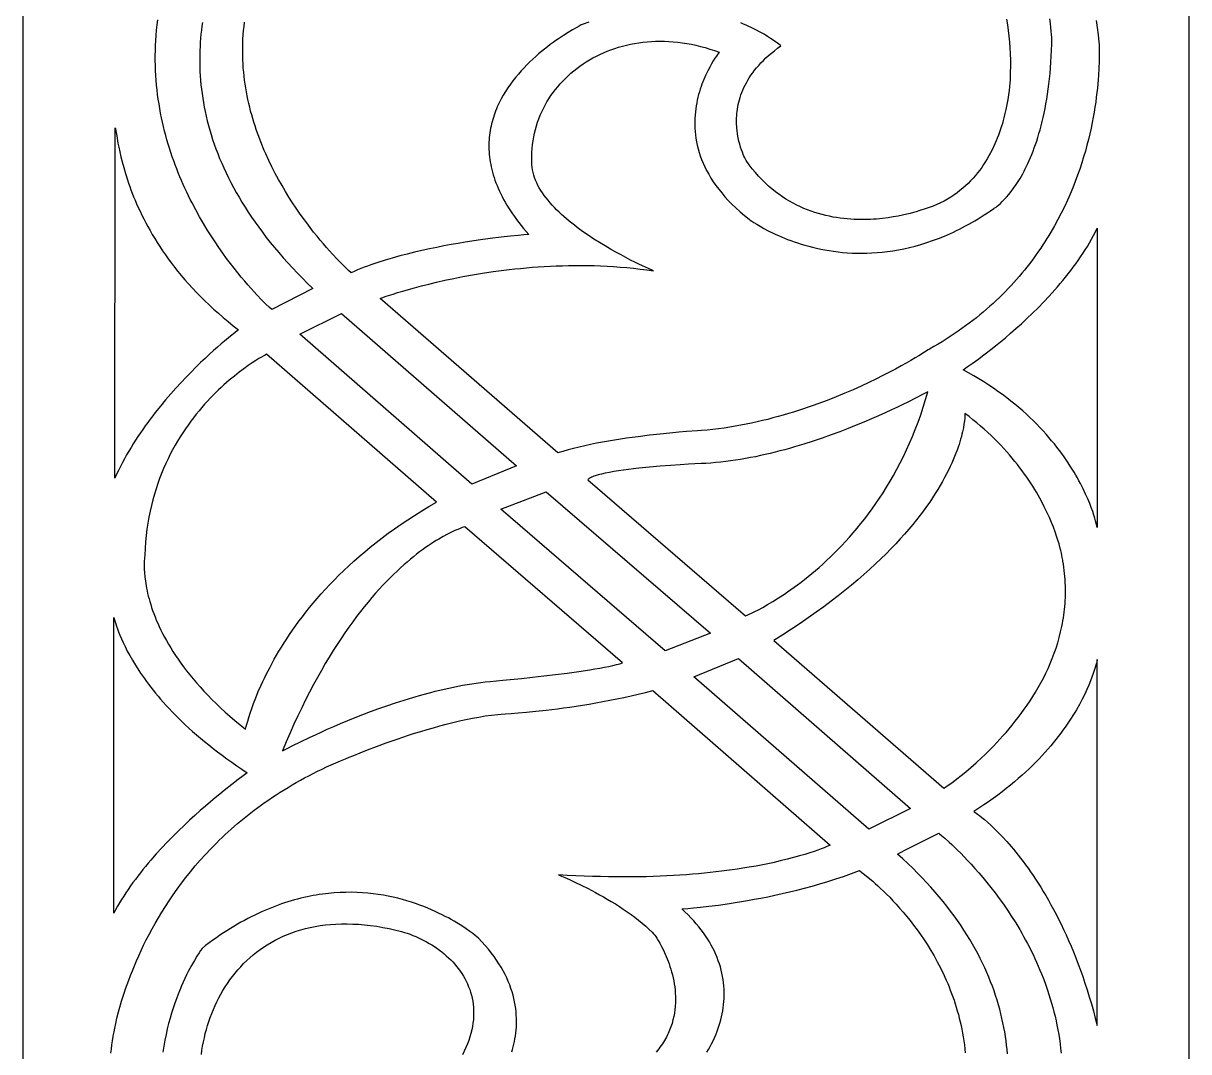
# Model space of a CAD drawing. Extents: x -4425 to -873, y -1243 to 1744.
# Drawn here: x -1282 to -882, y 522.4 to 875.3 of the extents above; entities that cross this region are included whole.
import ezdxf

# ---------------------------------------------------------------- set-up
doc = ezdxf.new("R2010")
doc.units = 0
doc.layers.add('LAYER_1', color=7, linetype='CONTINUOUS')

msp = doc.modelspace()

# ---------------------------------------------------------------- linework, layer by layer
at = {"layer": 'LAYER_1'}
for points in [[(-1281.97, 1256.69), (-881.97, 1256.69), (-881.97, -1243.31), (-1281.97, -1243.31)], [(-1250.6, 719.13), (-1250.43, 839.45), (-1250.32, 839), (-1250.2, 838.37), (-1249.89, 836.6), (-1249.47, 834.19), (-1249.19, 832.76), (-1248.86, 831.2), (-1248.48, 829.5), (-1248.03, 827.68), (-1247.51, 825.75), (-1246.91, 823.7), (-1246.22, 821.55), (-1245.84, 820.43), (-1245.44, 819.3), (-1245.02, 818.14), (-1244.57, 816.96), (-1244.09, 815.76), (-1243.59, 814.53), (-1243.06, 813.29), (-1242.5, 812.04), (-1241.91, 810.76), (-1241.28, 809.47), (-1240.63, 808.16), (-1239.95, 806.84), (-1239.23, 805.5), (-1238.48, 804.15), (-1237.69, 802.79), (-1236.87, 801.41), (-1236.01, 800.03), (-1235.12, 798.64), (-1234.18, 797.24), (-1233.21, 795.83), (-1232.2, 794.41), (-1231.14, 792.99), (-1230.05, 791.56), (-1228.91, 790.13), (-1227.73, 788.69), (-1226.51, 787.25), (-1225.24, 785.81), (-1223.92, 784.37), (-1222.56, 782.93), (-1221.15, 781.49), (-1219.69, 780.05), (-1218.18, 778.61), (-1216.63, 777.18), (-1215.02, 775.75), (-1213.36, 774.32), (-1211.65, 772.9), (-1209.88, 771.49), (-1208.07, 770.09), (-1208.4, 769.84), (-1209.35, 769.1), (-1210.86, 767.89), (-1212.86, 766.24), (-1214.02, 765.26), (-1215.28, 764.17), (-1216.63, 762.98), (-1218.05, 761.69), (-1219.55, 760.3), (-1221.11, 758.82), (-1222.73, 757.25), (-1224.4, 755.59), (-1226.1, 753.84), (-1227.83, 752.02), (-1229.59, 750.11), (-1231.36, 748.12), (-1233.13, 746.06), (-1234.9, 743.92), (-1236.66, 741.72), (-1237.53, 740.59), (-1238.4, 739.45), (-1239.26, 738.28), (-1240.11, 737.11), (-1240.95, 735.91), (-1241.78, 734.71), (-1242.6, 733.48), (-1243.41, 732.24), (-1244.21, 730.99), (-1244.99, 729.73), (-1245.76, 728.45), (-1246.5, 727.15), (-1247.24, 725.85), (-1247.95, 724.53), (-1248.64, 723.19), (-1249.32, 721.85), (-1249.97, 720.5)], [(-913.98, 803.67), (-913.36, 804.94), (-913.36, 702.31), (-913.44, 702.68), (-913.69, 703.75), (-913.9, 704.53), (-914.17, 705.46), (-914.5, 706.53), (-914.91, 707.74), (-915.39, 709.07), (-915.95, 710.52), (-916.6, 712.08), (-917.35, 713.75), (-918.18, 715.51), (-919.12, 717.35), (-919.63, 718.31), (-920.17, 719.28), (-920.74, 720.27), (-921.33, 721.28), (-921.95, 722.3), (-922.61, 723.34), (-923.29, 724.39), (-924.01, 725.45), (-924.76, 726.53), (-925.54, 727.62), (-926.35, 728.71), (-927.2, 729.82), (-928.08, 730.93), (-929, 732.05), (-929.95, 733.17), (-930.94, 734.3), (-931.97, 735.44), (-933.03, 736.57), (-934.13, 737.71), (-935.28, 738.85), (-936.46, 739.99), (-937.68, 741.13), (-938.94, 742.26), (-940.25, 743.39), (-941.6, 744.52), (-942.99, 745.65), (-944.42, 746.76), (-945.9, 747.87), (-947.42, 748.97), (-948.99, 750.06), (-950.61, 751.15), (-952.27, 752.22), (-953.98, 753.27), (-955.74, 754.32), (-957.55, 755.35), (-959.4, 756.36), (-959.03, 756.61), (-957.96, 757.34), (-956.27, 758.53), (-954.04, 760.15), (-952.75, 761.11), (-951.35, 762.18), (-949.85, 763.34), (-948.27, 764.59), (-946.61, 765.94), (-944.88, 767.38), (-943.1, 768.9), (-941.27, 770.5), (-939.4, 772.18), (-937.5, 773.94), (-935.58, 775.77), (-933.65, 777.67), (-931.73, 779.64), (-929.81, 781.67), (-927.92, 783.77), (-926.98, 784.84), (-926.05, 785.93), (-925.13, 787.02), (-924.22, 788.14), (-923.33, 789.26), (-922.45, 790.4), (-921.58, 791.55), (-920.73, 792.72), (-919.89, 793.89), (-919.08, 795.08), (-918.28, 796.27), (-917.51, 797.48), (-916.75, 798.7), (-916.02, 799.93), (-915.32, 801.17), (-914.64, 802.42)], [(-1172.76, 775.64), (-1112.72, 723.37), (-1127.98, 717.13), (-1187.05, 768.58)], [(-1207.56, 634.54), (-1205.72, 633.05), (-1205.47, 634.01), (-1205.25, 634.83), (-1204.95, 635.86), (-1204.58, 637.09), (-1204.12, 638.52), (-1203.57, 640.12), (-1202.92, 641.91), (-1202.17, 643.85), (-1201.3, 645.95), (-1200.32, 648.2), (-1199.78, 649.37), (-1199.21, 650.57), (-1198.6, 651.81), (-1197.96, 653.07), (-1197.29, 654.37), (-1196.58, 655.69), (-1195.83, 657.03), (-1195.05, 658.41), (-1194.23, 659.8), (-1193.37, 661.22), (-1192.47, 662.66), (-1191.53, 664.11), (-1190.55, 665.59), (-1189.52, 667.08), (-1188.45, 668.59), (-1187.34, 670.12), (-1186.18, 671.66), (-1184.98, 673.21), (-1183.73, 674.77), (-1182.43, 676.34), (-1181.09, 677.92), (-1179.69, 679.51), (-1178.25, 681.1), (-1176.75, 682.7), (-1175.21, 684.3), (-1173.61, 685.91), (-1171.95, 687.52), (-1170.25, 689.12), (-1168.48, 690.73), (-1166.67, 692.33), (-1164.79, 693.93), (-1162.86, 695.52), (-1160.87, 697.11), (-1158.82, 698.69), (-1156.71, 700.26), (-1154.54, 701.82), (-1152.3, 703.37), (-1150.01, 704.91), (-1147.65, 706.43), (-1145.23, 707.94), (-1142.74, 709.43), (-1140.18, 710.91), (-1198.47, 761.68), (-1198.92, 761.44), (-1199.46, 761.15), (-1200.2, 760.73), (-1201.11, 760.19), (-1202.19, 759.52), (-1203.42, 758.72), (-1204.78, 757.8), (-1206.26, 756.74), (-1207.85, 755.56), (-1209.53, 754.24), (-1210.39, 753.53), (-1211.28, 752.79), (-1212.18, 752.01), (-1213.1, 751.2), (-1214.02, 750.35), (-1214.96, 749.47), (-1215.91, 748.55), (-1216.86, 747.6), (-1217.82, 746.61), (-1218.78, 745.59), (-1219.74, 744.53), (-1220.7, 743.43), (-1221.66, 742.3), (-1222.61, 741.13), (-1223.56, 739.93), (-1224.5, 738.69), (-1225.43, 737.41), (-1226.35, 736.09), (-1227.25, 734.74), (-1228.14, 733.35), (-1229.02, 731.92), (-1229.87, 730.46), (-1230.71, 728.95), (-1231.52, 727.41), (-1232.3, 725.82), (-1233.07, 724.2), (-1233.8, 722.54), (-1234.5, 720.84), (-1235.18, 719.1), (-1235.82, 717.32), (-1236.42, 715.51), (-1236.99, 713.65), (-1237.52, 711.75), (-1238.01, 709.81), (-1238.45, 707.83), (-1238.85, 705.8), (-1239.21, 703.74), (-1239.52, 701.64), (-1239.78, 699.49), (-1239.99, 697.3), (-1240.14, 695.07), (-1240.24, 692.8), (-1240.29, 692.48), (-1240.34, 692.08), (-1240.39, 691.53), (-1240.44, 690.84), (-1240.47, 690), (-1240.48, 689.03), (-1240.45, 687.92), (-1240.38, 686.68), (-1240.26, 685.32), (-1240.08, 683.84), (-1239.83, 682.25), (-1239.67, 681.41), (-1239.49, 680.54), (-1239.29, 679.65), (-1239.07, 678.73), (-1238.82, 677.78), (-1238.55, 676.82), (-1238.25, 675.82), (-1237.92, 674.8), (-1237.57, 673.76), (-1237.18, 672.7), (-1236.76, 671.62), (-1236.31, 670.51), (-1235.82, 669.38), (-1235.3, 668.23), (-1234.75, 667.06), (-1234.15, 665.88), (-1233.52, 664.67), (-1232.85, 663.45), (-1232.14, 662.2), (-1231.38, 660.95), (-1230.59, 659.67), (-1229.75, 658.38), (-1228.86, 657.07), (-1227.93, 655.75), (-1226.94, 654.42), (-1225.91, 653.07), (-1224.83, 651.7), (-1223.7, 650.33), (-1222.52, 648.94), (-1221.28, 647.54), (-1219.99, 646.13), (-1218.65, 644.71), (-1217.24, 643.29), (-1215.78, 641.85), (-1214.26, 640.4), (-1212.68, 638.94), (-1211.03, 637.48), (-1209.33, 636.01)], [(-1088.03, 718.8), (-1088.17, 718.61), (-1034.04, 671.96), (-1033.51, 672.18), (-1032.88, 672.47), (-1032.01, 672.87), (-1030.93, 673.4), (-1029.65, 674.06), (-1028.18, 674.86), (-1026.54, 675.79), (-1024.74, 676.86), (-1022.79, 678.07), (-1020.71, 679.43), (-1019.62, 680.17), (-1018.51, 680.94), (-1017.37, 681.76), (-1016.21, 682.61), (-1015.03, 683.5), (-1013.82, 684.44), (-1012.6, 685.41), (-1011.36, 686.43), (-1010.1, 687.48), (-1008.83, 688.58), (-1007.55, 689.72), (-1006.26, 690.91), (-1004.96, 692.14), (-1003.65, 693.41), (-1002.34, 694.73), (-1001.02, 696.09), (-999.71, 697.5), (-998.39, 698.95), (-997.08, 700.45), (-995.77, 702), (-994.47, 703.59), (-993.17, 705.23), (-991.88, 706.92), (-990.61, 708.66), (-989.34, 710.45), (-988.09, 712.29), (-986.86, 714.18), (-985.65, 716.12), (-984.45, 718.11), (-983.28, 720.15), (-982.13, 722.25), (-981, 724.39), (-979.9, 726.59), (-978.83, 728.85), (-977.79, 731.15), (-976.78, 733.52), (-975.81, 735.93), (-974.87, 738.41), (-973.96, 740.94), (-973.1, 743.52), (-972.28, 746.16), (-971.5, 748.86), (-971.96, 748.61), (-973.3, 747.89), (-975.45, 746.77), (-978.34, 745.3), (-980.05, 744.46), (-981.92, 743.56), (-983.95, 742.61), (-986.12, 741.61), (-988.43, 740.58), (-990.87, 739.51), (-993.43, 738.42), (-996.1, 737.32), (-998.88, 736.21), (-1001.75, 735.11), (-1004.72, 734.01), (-1007.77, 732.94), (-1010.88, 731.88), (-1014.07, 730.86), (-1017.31, 729.89), (-1018.95, 729.42), (-1020.6, 728.96), (-1022.26, 728.52), (-1023.92, 728.09), (-1025.6, 727.68), (-1027.28, 727.28), (-1028.97, 726.91), (-1030.67, 726.55), (-1032.37, 726.22), (-1034.07, 725.9), (-1035.77, 725.61), (-1037.48, 725.34), (-1039.18, 725.09), (-1040.88, 724.87), (-1042.58, 724.68), (-1044.28, 724.51), (-1045.97, 724.37), (-1047.66, 724.26), (-1049.3, 724.18), (-1053.65, 723.94), (-1056.56, 723.75), (-1059.83, 723.52), (-1063.35, 723.25), (-1067, 722.92), (-1070.68, 722.56), (-1072.49, 722.36), (-1074.27, 722.14), (-1076.01, 721.92), (-1077.69, 721.68), (-1079.29, 721.43), (-1080.81, 721.17), (-1082.22, 720.89), (-1083.52, 720.61), (-1084.69, 720.31), (-1085.73, 719.99), (-1086.18, 719.83), (-1086.6, 719.67), (-1086.98, 719.5), (-1087.31, 719.33), (-1087.6, 719.15), (-1087.84, 718.98)], [(-957.37, 740.31), (-958.77, 741.38), (-958.77, 740.97), (-958.79, 740.45), (-958.84, 739.75), (-958.94, 738.85), (-959.09, 737.76), (-959.31, 736.5), (-959.61, 735.07), (-959.79, 734.29), (-960, 733.47), (-960.24, 732.61), (-960.5, 731.7), (-960.79, 730.76), (-961.12, 729.79), (-961.48, 728.77), (-961.87, 727.72), (-962.3, 726.63), (-962.77, 725.5), (-963.28, 724.34), (-963.83, 723.15), (-964.42, 721.93), (-965.05, 720.67), (-965.73, 719.38), (-966.46, 718.05), (-967.24, 716.7), (-968.07, 715.32), (-968.95, 713.91), (-969.88, 712.47), (-970.87, 711), (-971.92, 709.51), (-973.02, 707.99), (-974.18, 706.44), (-975.41, 704.87), (-976.7, 703.28), (-978.05, 701.66), (-979.48, 700.02), (-980.96, 698.35), (-982.52, 696.67), (-984.15, 694.96), (-985.86, 693.24), (-987.63, 691.5), (-989.49, 689.74), (-991.42, 687.96), (-993.43, 686.16), (-995.52, 684.35), (-997.69, 682.52), (-999.95, 680.67), (-1002.29, 678.82), (-1004.72, 676.95), (-1007.24, 675.06), (-1009.85, 673.17), (-1012.55, 671.26), (-1015.35, 669.34), (-1018.24, 667.41), (-1021.22, 665.48), (-1024.31, 663.53), (-966.02, 612.76), (-965.48, 613.13), (-964.82, 613.59), (-963.93, 614.22), (-962.84, 615.03), (-961.56, 616.01), (-960.1, 617.15), (-958.49, 618.46), (-956.76, 619.93), (-954.91, 621.56), (-952.96, 623.34), (-951.96, 624.29), (-950.95, 625.28), (-949.92, 626.3), (-948.88, 627.36), (-947.83, 628.46), (-946.77, 629.59), (-945.71, 630.75), (-944.65, 631.96), (-943.59, 633.19), (-942.54, 634.46), (-941.49, 635.77), (-940.45, 637.11), (-939.42, 638.48), (-938.4, 639.88), (-937.4, 641.32), (-936.41, 642.78), (-935.45, 644.28), (-934.51, 645.81), (-933.6, 647.37), (-932.71, 648.96), (-931.85, 650.58), (-931.03, 652.23), (-930.24, 653.91), (-929.49, 655.61), (-928.78, 657.35), (-928.11, 659.11), (-927.49, 660.9), (-926.91, 662.72), (-926.38, 664.56), (-925.91, 666.43), (-925.69, 667.37), (-925.49, 668.32), (-925.3, 669.28), (-925.12, 670.24), (-924.96, 671.21), (-924.82, 672.19), (-924.69, 673.17), (-924.58, 674.16), (-924.48, 675.15), (-924.4, 676.15), (-924.33, 677.16), (-924.29, 678.17), (-924.26, 679.19), (-924.25, 680.21), (-924.25, 681.24), (-924.28, 682.27), (-924.32, 683.31), (-924.38, 684.36), (-924.46, 685.41), (-924.56, 686.47), (-924.68, 687.53), (-924.82, 688.6), (-924.98, 689.67), (-925.16, 690.75), (-925.2, 691.07), (-925.36, 691.99), (-925.49, 692.66), (-925.67, 693.47), (-925.88, 694.4), (-926.15, 695.46), (-926.47, 696.63), (-926.85, 697.9), (-927.3, 699.28), (-927.81, 700.76), (-928.39, 702.33), (-929.05, 703.99), (-929.79, 705.72), (-930.61, 707.52), (-931.52, 709.4), (-932.52, 711.33), (-933.06, 712.32), (-933.63, 713.32), (-934.21, 714.33), (-934.83, 715.35), (-935.47, 716.39), (-936.14, 717.43), (-936.83, 718.48), (-937.56, 719.55), (-938.31, 720.61), (-939.09, 721.69), (-939.9, 722.77), (-940.74, 723.86), (-941.62, 724.95), (-942.52, 726.05), (-943.46, 727.15), (-944.42, 728.25), (-945.42, 729.36), (-946.46, 730.46), (-947.53, 731.56), (-948.63, 732.67), (-949.77, 733.77), (-950.94, 734.87), (-952.15, 735.97), (-953.4, 737.06), (-954.69, 738.15), (-956.01, 739.24)], [(-1118.09, 708.57), (-1102.52, 714.54), (-1046.13, 665.99), (-1061.69, 659.99)], [(-1076.32, 655.83), (-1130.46, 702.48), (-1130.85, 702.36), (-1131.34, 702.2), (-1132.01, 701.96), (-1132.85, 701.62), (-1133.86, 701.19), (-1135.03, 700.65), (-1136.34, 699.99), (-1137.8, 699.21), (-1139.39, 698.29), (-1140.24, 697.77), (-1141.12, 697.22), (-1142.02, 696.64), (-1142.96, 696.01), (-1143.92, 695.34), (-1144.91, 694.63), (-1145.93, 693.88), (-1146.97, 693.08), (-1148.03, 692.24), (-1149.12, 691.35), (-1150.23, 690.41), (-1151.36, 689.43), (-1152.51, 688.39), (-1153.69, 687.31), (-1154.87, 686.17), (-1156.08, 684.98), (-1157.3, 683.74), (-1158.54, 682.44), (-1159.8, 681.09), (-1161.06, 679.67), (-1162.34, 678.2), (-1163.63, 676.67), (-1164.93, 675.08), (-1166.24, 673.42), (-1167.56, 671.71), (-1168.89, 669.93), (-1170.22, 668.08), (-1171.56, 666.17), (-1172.91, 664.18), (-1174.26, 662.13), (-1175.61, 660.01), (-1176.96, 657.82), (-1178.31, 655.56), (-1179.67, 653.22), (-1181.02, 650.81), (-1182.37, 648.33), (-1183.72, 645.76), (-1185.06, 643.12), (-1186.4, 640.4), (-1187.74, 637.6), (-1189.06, 634.72), (-1190.38, 631.76), (-1191.69, 628.71), (-1192.99, 625.58), (-1191.36, 626.44), (-1189.41, 627.44), (-1186.78, 628.74), (-1183.53, 630.31), (-1181.69, 631.17), (-1179.72, 632.07), (-1177.62, 633.01), (-1175.4, 633.99), (-1173.06, 634.98), (-1170.63, 636), (-1168.1, 637.02), (-1165.47, 638.06), (-1162.77, 639.08), (-1159.99, 640.1), (-1157.14, 641.11), (-1154.23, 642.09), (-1151.27, 643.05), (-1148.26, 643.96), (-1145.21, 644.84), (-1142.13, 645.67), (-1140.58, 646.07), (-1139.02, 646.45), (-1137.46, 646.81), (-1135.9, 647.16), (-1134.34, 647.49), (-1132.77, 647.81), (-1131.2, 648.1), (-1129.63, 648.38), (-1128.07, 648.63), (-1126.5, 648.87), (-1124.94, 649.08), (-1123.39, 649.27), (-1121.74, 649.42), (-1117.33, 649.83), (-1110.92, 650.48), (-1107.22, 650.88), (-1103.31, 651.32), (-1099.29, 651.8), (-1095.26, 652.31), (-1091.32, 652.86), (-1087.56, 653.42), (-1085.78, 653.71), (-1084.09, 654.01), (-1082.48, 654.31), (-1080.99, 654.61), (-1079.61, 654.91), (-1078.37, 655.22), (-1077.27, 655.52)], [(-1250.9, 569.91), (-1250.9, 671.4), (-1250.63, 670.54), (-1250.22, 669.21), (-1249.95, 668.39), (-1249.62, 667.46), (-1249.24, 666.43), (-1248.8, 665.3), (-1248.29, 664.08), (-1247.7, 662.77), (-1247.04, 661.37), (-1246.29, 659.88), (-1245.45, 658.32), (-1244.52, 656.68), (-1243.48, 654.97), (-1242.34, 653.18), (-1241.72, 652.27), (-1241.08, 651.33), (-1240.41, 650.39), (-1239.71, 649.42), (-1238.98, 648.45), (-1238.22, 647.45), (-1237.42, 646.45), (-1236.59, 645.43), (-1235.73, 644.4), (-1234.84, 643.35), (-1233.91, 642.29), (-1232.94, 641.22), (-1231.94, 640.14), (-1230.9, 639.05), (-1229.82, 637.95), (-1228.71, 636.84), (-1227.55, 635.72), (-1226.36, 634.59), (-1225.12, 633.45), (-1223.85, 632.31), (-1222.53, 631.15), (-1221.17, 629.99), (-1219.77, 628.82), (-1218.32, 627.65), (-1216.83, 626.47), (-1215.29, 625.28), (-1213.71, 624.09), (-1212.08, 622.9), (-1210.41, 621.69), (-1208.68, 620.49), (-1206.91, 619.28), (-1205.09, 618.07), (-1206.52, 617.04), (-1208.19, 615.8), (-1210.4, 614.11), (-1213.06, 612.01), (-1214.55, 610.81), (-1216.11, 609.51), (-1217.76, 608.13), (-1219.47, 606.67), (-1221.24, 605.12), (-1223.06, 603.49), (-1224.92, 601.79), (-1226.8, 600.02), (-1228.71, 598.18), (-1230.62, 596.28), (-1232.54, 594.32), (-1234.44, 592.31), (-1236.33, 590.24), (-1238.19, 588.12), (-1239.11, 587.05), (-1240.01, 585.96), (-1240.91, 584.87), (-1241.79, 583.76), (-1242.65, 582.65), (-1243.5, 581.52), (-1244.34, 580.39), (-1245.16, 579.25), (-1245.95, 578.1), (-1246.73, 576.95), (-1247.49, 575.79), (-1248.22, 574.62), (-1248.93, 573.45), (-1249.61, 572.27), (-1250.27, 571.09)], [(-991.73, 598.8), (-1051.77, 651.07), (-1036.51, 657.31), (-977.44, 605.86)], [(-914.01, 533.89), (-913.36, 531.33), (-913.36, 656.97), (-913.42, 656.64), (-913.65, 655.69), (-913.83, 655), (-914.07, 654.17), (-914.36, 653.21), (-914.73, 652.12), (-915.16, 650.92), (-915.66, 649.6), (-916.25, 648.18), (-916.91, 646.66), (-917.67, 645.04), (-918.52, 643.34), (-919.48, 641.56), (-920.53, 639.7), (-921.1, 638.74), (-921.7, 637.77), (-922.32, 636.78), (-922.98, 635.78), (-923.66, 634.77), (-924.38, 633.74), (-925.12, 632.69), (-925.9, 631.64), (-926.71, 630.57), (-927.55, 629.5), (-928.43, 628.41), (-929.34, 627.32), (-930.28, 626.22), (-931.27, 625.11), (-932.28, 624), (-933.34, 622.88), (-934.43, 621.75), (-935.56, 620.63), (-936.72, 619.49), (-937.93, 618.36), (-939.18, 617.22), (-940.46, 616.09), (-941.79, 614.95), (-943.16, 613.81), (-944.57, 612.68), (-946.03, 611.55), (-947.53, 610.42), (-949.07, 609.29), (-950.66, 608.17), (-952.29, 607.05), (-953.97, 605.94), (-955.7, 604.84), (-955.37, 604.62), (-954.44, 603.95), (-953.76, 603.43), (-952.96, 602.79), (-952.04, 602.02), (-951, 601.12), (-949.86, 600.08), (-948.63, 598.91), (-947.31, 597.59), (-945.9, 596.13), (-944.43, 594.53), (-942.89, 592.77), (-942.1, 591.83), (-941.29, 590.85), (-940.48, 589.84), (-939.65, 588.78), (-938.81, 587.69), (-937.97, 586.55), (-937.11, 585.37), (-936.25, 584.15), (-935.39, 582.89), (-934.51, 581.58), (-933.64, 580.23), (-932.76, 578.84), (-931.88, 577.41), (-931, 575.93), (-930.11, 574.4), (-929.23, 572.83), (-928.35, 571.22), (-927.48, 569.56), (-926.61, 567.85), (-925.74, 566.1), (-924.88, 564.3), (-924.02, 562.45), (-923.18, 560.55), (-922.34, 558.61), (-921.51, 556.61), (-920.7, 554.57), (-919.89, 552.48), (-919.1, 550.33), (-918.32, 548.14), (-917.56, 545.89), (-916.82, 543.6), (-916.09, 541.25), (-915.37, 538.85), (-914.68, 536.39)]]:
    msp.add_lwpolyline(points, close=True, dxfattribs=at)
for points in [[(-1220.47, 875.57), (-1220.66, 874.23), (-1220.83, 872.87), (-1220.98, 871.51), (-1221.1, 870.13), (-1221.21, 868.73), (-1221.3, 867.33), (-1221.36, 865.91), (-1221.4, 864.49), (-1221.41, 863.05), (-1221.41, 861.6), (-1221.37, 860.14), (-1221.32, 858.67), (-1221.23, 857.19), (-1221.12, 855.69), (-1220.98, 854.19), (-1220.82, 852.68), (-1220.62, 851.16), (-1220.4, 849.63), (-1220.14, 848.09), (-1219.86, 846.54), (-1219.55, 844.98), (-1219.2, 843.41), (-1218.82, 841.83), (-1218.41, 840.25), (-1217.97, 838.65), (-1217.49, 837.05), (-1216.98, 835.44), (-1216.43, 833.82), (-1215.85, 832.2), (-1215.23, 830.56), (-1214.58, 828.92), (-1213.88, 827.27), (-1213.15, 825.62), (-1212.38, 823.96), (-1211.57, 822.29), (-1210.72, 820.61), (-1209.83, 818.93), (-1208.9, 817.24), (-1207.93, 815.55), (-1206.91, 813.85), (-1205.85, 812.14), (-1204.75, 810.43), (-1203.6, 808.72), (-1202.41, 807), (-1201.18, 805.27), (-1199.89, 803.54), (-1198.56, 801.8), (-1197.19, 800.06), (-1195.76, 798.32), (-1194.29, 796.57), (-1192.77, 794.82), (-1191.2, 793.06), (-1189.58, 791.3), (-1187.9, 789.54), (-1186.18, 787.78), (-1184.41, 786.01), (-1182.58, 784.24), (-1196.71, 777.04), (-1197.61, 777.87), (-1198.67, 778.89), (-1200.08, 780.3), (-1201.8, 782.09), (-1202.76, 783.13), (-1203.78, 784.25), (-1204.86, 785.47), (-1205.98, 786.77), (-1207.16, 788.17), (-1208.37, 789.64), (-1209.61, 791.21), (-1210.89, 792.85), (-1212.18, 794.58), (-1213.5, 796.39), (-1214.83, 798.28), (-1216.16, 800.25), (-1217.5, 802.29), (-1218.84, 804.41), (-1220.16, 806.61), (-1221.48, 808.88), (-1222.77, 811.22), (-1224.04, 813.63), (-1224.66, 814.86), (-1225.27, 816.11), (-1225.88, 817.37), (-1226.48, 818.65), (-1227.06, 819.95), (-1227.64, 821.27), (-1228.2, 822.6), (-1228.76, 823.95), (-1229.3, 825.31), (-1229.82, 826.69), (-1230.33, 828.09), (-1230.83, 829.5), (-1231.31, 830.93), (-1231.78, 832.37), (-1232.23, 833.82), (-1232.66, 835.3), (-1233.07, 836.78), (-1233.46, 838.28), (-1233.84, 839.8), (-1234.19, 841.33), (-1234.53, 842.87), (-1234.84, 844.43), (-1235.13, 846), (-1235.39, 847.59), (-1235.64, 849.19), (-1235.86, 850.8), (-1236.05, 852.43), (-1236.22, 854.07), (-1236.36, 855.72), (-1236.48, 857.38), (-1236.57, 859.06), (-1236.63, 860.75), (-1236.66, 862.45), (-1236.66, 864.16), (-1236.63, 865.89), (-1236.57, 867.62), (-1236.48, 869.37), (-1236.36, 871.13), (-1236.2, 872.9), (-1236.02, 874.68), (-1235.79, 876.48)], [(-913.67, 876.2), (-913.33, 873.77), (-913.03, 871.31), (-912.78, 868.8), (-912.74, 868), (-912.7, 867.04), (-912.68, 865.72), (-912.67, 864.07), (-912.71, 862.11), (-912.79, 859.85), (-912.93, 857.31), (-913.04, 855.95), (-913.16, 854.52), (-913.3, 853.04), (-913.47, 851.49), (-913.67, 849.89), (-913.89, 848.24), (-914.15, 846.54), (-914.43, 844.8), (-914.75, 843), (-915.1, 841.17), (-915.49, 839.29), (-915.91, 837.38), (-916.38, 835.43), (-916.89, 833.45), (-917.44, 831.44), (-918.03, 829.4), (-918.68, 827.33), (-919.37, 825.24), (-920.11, 823.13), (-920.9, 821), (-921.74, 818.85), (-922.64, 816.69), (-923.6, 814.52), (-924.61, 812.34), (-925.69, 810.15), (-926.83, 807.96), (-928.03, 805.77), (-929.3, 803.57), (-929.95, 802.48), (-930.63, 801.38), (-931.32, 800.29), (-932.03, 799.2), (-932.76, 798.11), (-933.5, 797.02), (-934.27, 795.93), (-935.05, 794.85), (-935.85, 793.77), (-936.66, 792.69), (-937.5, 791.62), (-938.36, 790.55), (-939.23, 789.49), (-940.13, 788.43), (-941.04, 787.37), (-941.98, 786.33), (-942.93, 785.28), (-943.91, 784.24), (-944.9, 783.21), (-945.92, 782.19), (-946.96, 781.17), (-948.02, 780.16), (-949.1, 779.15), (-950.2, 778.15), (-951.32, 777.16), (-952.47, 776.18), (-953.64, 775.21), (-954.83, 774.25), (-956.04, 773.29), (-957.28, 772.35), (-958.53, 771.41), (-959.82, 770.49), (-961.12, 769.57), (-962.45, 768.67), (-963.81, 767.77), (-965.18, 766.89), (-966.59, 766.02), (-968.01, 765.16), (-969.47, 764.31), (-970.94, 763.48), (-971.36, 763.2), (-972.59, 762.42), (-974.59, 761.19), (-975.86, 760.43), (-977.3, 759.59), (-978.92, 758.67), (-980.69, 757.68), (-982.62, 756.63), (-984.7, 755.53), (-986.93, 754.39), (-989.3, 753.21), (-991.8, 752), (-994.43, 750.78), (-997.18, 749.55), (-1000.04, 748.31), (-1003.02, 747.08), (-1006.1, 745.87), (-1007.68, 745.27), (-1009.28, 744.68), (-1010.91, 744.09), (-1012.55, 743.52), (-1014.22, 742.95), (-1015.92, 742.4), (-1017.63, 741.86), (-1019.36, 741.33), (-1021.11, 740.82), (-1022.88, 740.32), (-1024.66, 739.83), (-1026.47, 739.37), (-1028.29, 738.92), (-1030.12, 738.49), (-1031.97, 738.09), (-1033.83, 737.7), (-1035.71, 737.34), (-1037.6, 737), (-1039.5, 736.68), (-1041.41, 736.39), (-1043.33, 736.13), (-1045.27, 735.9), (-1047.21, 735.69), (-1049.16, 735.52), (-1050.54, 735.43), (-1054.33, 735.15), (-1056.96, 734.92), (-1060.01, 734.64), (-1063.39, 734.3), (-1067.06, 733.89), (-1070.93, 733.41), (-1072.93, 733.15), (-1074.95, 732.86), (-1077, 732.56), (-1079.05, 732.24), (-1081.11, 731.89), (-1083.17, 731.53), (-1085.22, 731.15), (-1087.24, 730.74), (-1089.23, 730.32), (-1091.19, 729.87), (-1093.11, 729.4), (-1094.97, 728.9), (-1096.77, 728.39), (-1098.5, 727.85), (-1159.44, 780.88), (-1158.93, 781.06), (-1157.44, 781.58), (-1155.02, 782.37), (-1153.49, 782.85), (-1151.74, 783.38), (-1149.79, 783.94), (-1147.64, 784.54), (-1145.31, 785.16), (-1142.8, 785.79), (-1140.11, 786.43), (-1137.25, 787.08), (-1134.24, 787.71), (-1131.08, 788.34), (-1127.77, 788.94), (-1124.32, 789.51), (-1120.74, 790.05), (-1118.91, 790.3), (-1117.04, 790.54), (-1115.15, 790.77), (-1113.22, 790.98), (-1111.27, 791.18), (-1109.3, 791.37), (-1107.29, 791.54), (-1105.27, 791.69), (-1103.22, 791.82), (-1101.15, 791.93), (-1099.05, 792.02), (-1096.94, 792.09), (-1094.8, 792.14), (-1092.65, 792.17), (-1090.48, 792.17), (-1088.29, 792.15), (-1086.08, 792.1), (-1083.86, 792.02), (-1081.62, 791.92), (-1079.37, 791.79), (-1077.11, 791.62), (-1074.83, 791.43), (-1072.55, 791.21), (-1070.25, 790.95), (-1067.95, 790.66), (-1065.63, 790.34), (-1066.09, 790.54), (-1067.39, 791.11), (-1069.4, 792.03), (-1070.64, 792.62), (-1072.02, 793.29), (-1073.51, 794.04), (-1075.11, 794.86), (-1076.81, 795.76), (-1078.58, 796.72), (-1080.41, 797.76), (-1082.29, 798.86), (-1084.2, 800.02), (-1086.13, 801.24), (-1088.07, 802.52), (-1089.99, 803.86), (-1090.94, 804.55), (-1091.88, 805.25), (-1092.81, 805.96), (-1093.74, 806.68), (-1094.64, 807.42), (-1095.53, 808.17), (-1096.41, 808.93), (-1097.26, 809.7), (-1098.09, 810.48), (-1098.9, 811.27), (-1099.69, 812.07), (-1100.45, 812.88), (-1101.18, 813.7), (-1101.87, 814.52), (-1102.54, 815.36), (-1103.17, 816.2), (-1103.77, 817.06), (-1104.33, 817.92), (-1104.85, 818.78), (-1105.32, 819.66), (-1105.76, 820.54), (-1106.14, 821.42), (-1106.49, 822.31), (-1106.78, 823.21), (-1107.02, 824.12), (-1107.21, 825.02), (-1107.34, 825.94), (-1107.42, 826.85), (-1107.47, 828.24), (-1107.47, 829.61), (-1107.43, 830.96), (-1107.34, 832.31), (-1107.2, 833.64), (-1107.02, 834.95), (-1106.79, 836.25), (-1106.52, 837.54), (-1106.21, 838.81), (-1105.86, 840.06), (-1105.46, 841.29), (-1105.02, 842.51), (-1104.54, 843.7), (-1104.02, 844.88), (-1103.47, 846.04), (-1102.87, 847.17), (-1102.24, 848.29), (-1101.57, 849.38), (-1100.87, 850.45), (-1100.13, 851.5), (-1099.35, 852.52), (-1098.54, 853.52), (-1097.7, 854.5), (-1096.83, 855.45), (-1095.92, 856.37), (-1094.98, 857.26), (-1094.01, 858.13), (-1093.02, 858.97), (-1091.99, 859.78), (-1090.93, 860.57), (-1089.85, 861.32), (-1088.74, 862.04), (-1087.6, 862.73), (-1086.44, 863.39), (-1085.25, 864.02), (-1084.04, 864.61), (-1082.81, 865.17), (-1081.55, 865.69), (-1080.27, 866.19), (-1078.97, 866.64), (-1077.64, 867.06), (-1076.3, 867.44), (-1074.94, 867.79), (-1073.56, 868.09), (-1072.16, 868.36), (-1070.74, 868.59), (-1069.31, 868.78), (-1067.86, 868.93), (-1066.4, 869.04), (-1064.92, 869.11), (-1063.43, 869.13), (-1061.92, 869.11), (-1060.41, 869.05), (-1058.88, 868.95), (-1057.34, 868.79), (-1055.79, 868.6), (-1054.23, 868.36), (-1052.66, 868.07), (-1051.08, 867.73), (-1049.49, 867.35), (-1047.9, 866.92), (-1046.3, 866.44), (-1044.7, 865.91), (-1043.09, 865.33), (-1043.36, 864.98), (-1043.67, 864.56), (-1044.08, 863.98), (-1044.57, 863.25), (-1045.13, 862.38), (-1045.74, 861.36), (-1046.38, 860.21), (-1047.05, 858.93), (-1047.72, 857.53), (-1048.05, 856.79), (-1048.38, 856.02), (-1048.71, 855.22), (-1049.02, 854.39), (-1049.33, 853.54), (-1049.62, 852.66), (-1049.9, 851.76), (-1050.16, 850.84), (-1050.41, 849.89), (-1050.63, 848.92), (-1050.83, 847.93), (-1051.01, 846.91), (-1051.17, 845.88), (-1051.3, 844.83), (-1051.4, 843.76), (-1051.46, 842.67), (-1051.5, 841.56), (-1051.49, 840.44), (-1051.46, 839.31), (-1051.38, 838.15), (-1051.26, 836.99), (-1051.1, 835.81), (-1050.9, 834.62), (-1050.64, 833.41), (-1050.34, 832.2), (-1049.99, 830.98), (-1049.59, 829.74), (-1049.13, 828.5), (-1048.62, 827.25), (-1048.05, 825.99), (-1047.42, 824.73), (-1046.72, 823.46), (-1045.97, 822.18), (-1045.14, 820.9), (-1044.25, 819.62), (-1043.29, 818.33), (-1042.26, 817.04), (-1041.16, 815.76), (-1039.98, 814.47), (-1038.72, 813.18), (-1037.38, 811.89), (-1035.96, 810.6), (-1034.46, 809.32), (-1032.88, 808.04), (-1032.44, 807.72), (-1031.91, 807.36), (-1031.17, 806.87), (-1030.23, 806.29), (-1029.1, 805.62), (-1027.78, 804.87), (-1026.28, 804.08), (-1024.6, 803.25), (-1023.69, 802.83), (-1022.74, 802.4), (-1021.75, 801.97), (-1020.72, 801.54), (-1019.65, 801.12), (-1018.54, 800.7), (-1017.38, 800.29), (-1016.19, 799.89), (-1014.97, 799.5), (-1013.7, 799.12), (-1012.4, 798.76), (-1011.06, 798.42), (-1009.69, 798.09), (-1008.28, 797.79), (-1006.84, 797.51), (-1005.36, 797.25), (-1003.86, 797.03), (-1002.32, 796.83), (-1000.75, 796.66), (-999.14, 796.53), (-997.51, 796.44), (-995.85, 796.38), (-994.16, 796.36), (-992.44, 796.38), (-990.7, 796.45), (-988.93, 796.57), (-987.13, 796.73), (-985.3, 796.94), (-983.46, 797.2), (-981.58, 797.52), (-979.69, 797.9), (-977.77, 798.33), (-975.83, 798.82), (-973.87, 799.38), (-971.88, 800), (-969.88, 800.69), (-967.86, 801.44), (-965.82, 802.27), (-964.79, 802.71), (-963.76, 803.16), (-962.72, 803.64), (-961.68, 804.14), (-960.63, 804.65), (-959.59, 805.19), (-958.53, 805.74), (-957.48, 806.32), (-956.41, 806.91), (-955.35, 807.52), (-954.28, 808.16), (-953.21, 808.82), (-952.13, 809.49), (-951.05, 810.19), (-949.97, 810.91), (-948.89, 811.66), (-948.68, 811.79), (-948.08, 812.21), (-947.66, 812.55), (-947.15, 812.97), (-946.58, 813.48), (-945.95, 814.08), (-945.26, 814.78), (-944.52, 815.59), (-943.73, 816.5), (-942.91, 817.52), (-942.06, 818.66), (-941.19, 819.92), (-940.3, 821.31), (-939.85, 822.05), (-939.39, 822.82), (-938.94, 823.63), (-938.49, 824.47), (-938.04, 825.35), (-937.59, 826.26), (-937.14, 827.2), (-936.69, 828.18), (-936.25, 829.2), (-935.82, 830.26), (-935.39, 831.35), (-934.96, 832.48), (-934.55, 833.65), (-934.14, 834.86), (-933.74, 836.11), (-933.35, 837.4), (-932.97, 838.73), (-932.6, 840.1), (-932.25, 841.52), (-931.91, 842.98), (-931.58, 844.47), (-931.27, 846.02), (-930.97, 847.61), (-930.69, 849.24), (-930.42, 850.91), (-930.18, 852.64), (-929.95, 854.41), (-929.74, 856.22), (-929.56, 858.09), (-929.39, 860), (-929.25, 861.96), (-929.13, 863.97), (-929.03, 866.03), (-928.96, 868.14), (-928.95, 868.51), (-928.95, 869.61), (-928.98, 870.41), (-929.03, 871.38), (-929.12, 872.52), (-929.25, 873.81), (-929.44, 875.25), (-929.68, 876.84)], [(-944.54, 876.67), (-944.21, 874.76), (-943.92, 872.81), (-943.68, 870.84), (-943.48, 868.83), (-943.32, 866.8), (-943.22, 864.74), (-943.16, 862.65), (-943.15, 860.53), (-943.2, 858.39), (-943.2, 857.95), (-943.24, 856.71), (-943.29, 855.81), (-943.37, 854.75), (-943.48, 853.54), (-943.63, 852.19), (-943.82, 850.72), (-944.06, 849.13), (-944.36, 847.44), (-944.72, 845.66), (-945.15, 843.81), (-945.39, 842.86), (-945.65, 841.9), (-945.93, 840.92), (-946.23, 839.93), (-946.55, 838.93), (-946.9, 837.93), (-947.26, 836.92), (-947.65, 835.9), (-948.07, 834.88), (-948.51, 833.86), (-948.97, 832.84), (-949.46, 831.82), (-949.98, 830.81), (-950.53, 829.8), (-951.1, 828.8), (-951.7, 827.8), (-952.34, 826.82), (-953, 825.84), (-953.7, 824.88), (-954.43, 823.93), (-955.19, 823), (-955.98, 822.09), (-956.81, 821.19), (-957.67, 820.32), (-958.57, 819.47), (-959.51, 818.64), (-960.48, 817.84), (-961.49, 817.07), (-962.54, 816.32), (-963.63, 815.61), (-964.76, 814.92), (-965.93, 814.27), (-967.14, 813.66), (-968.39, 813.08), (-969.69, 812.54), (-971.03, 812.04), (-972.42, 811.58), (-973.85, 811.16), (-974.28, 811.01), (-975.53, 810.61), (-976.43, 810.35), (-977.51, 810.05), (-978.75, 809.74), (-980.15, 809.42), (-981.69, 809.11), (-983.36, 808.81), (-985.16, 808.53), (-987.07, 808.3), (-988.06, 808.19), (-989.08, 808.11), (-990.13, 808.03), (-991.19, 807.97), (-992.28, 807.93), (-993.39, 807.91), (-994.51, 807.91), (-995.65, 807.93), (-996.81, 807.98), (-997.98, 808.04), (-999.17, 808.14), (-1000.37, 808.26), (-1001.58, 808.4), (-1002.8, 808.58), (-1004.03, 808.79), (-1005.26, 809.03), (-1006.5, 809.31), (-1007.75, 809.62), (-1009, 809.97), (-1010.25, 810.35), (-1011.5, 810.78), (-1012.75, 811.24), (-1014.01, 811.75), (-1015.26, 812.3), (-1016.5, 812.89), (-1017.74, 813.54), (-1018.97, 814.23), (-1020.2, 814.96), (-1021.41, 815.75), (-1022.62, 816.59), (-1023.82, 817.48), (-1025, 818.43), (-1026.17, 819.43), (-1027.32, 820.49), (-1028.46, 821.61), (-1029.58, 822.79), (-1030.68, 824.03), (-1031.76, 825.33), (-1032.82, 826.7), (-1033.85, 828.13), (-1033.99, 828.38), (-1034.35, 829.11), (-1034.6, 829.64), (-1034.87, 830.28), (-1035.16, 831.01), (-1035.46, 831.84), (-1035.77, 832.76), (-1036.06, 833.77), (-1036.34, 834.85), (-1036.59, 836.01), (-1036.81, 837.24), (-1036.98, 838.54), (-1037.05, 839.21), (-1037.1, 839.9), (-1037.13, 840.6), (-1037.15, 841.31), (-1037.15, 842.04), (-1037.13, 842.77), (-1037.1, 843.52), (-1037.04, 844.28), (-1036.95, 845.05), (-1036.85, 845.83), (-1036.71, 846.62), (-1036.56, 847.42), (-1036.37, 848.23), (-1036.16, 849.04), (-1035.92, 849.86), (-1035.64, 850.68), (-1035.34, 851.51), (-1035, 852.35), (-1034.62, 853.19), (-1034.22, 854.03), (-1033.77, 854.88), (-1033.29, 855.73), (-1032.77, 856.58), (-1032.21, 857.43), (-1031.61, 858.28), (-1030.96, 859.13), (-1030.28, 859.98), (-1029.54, 860.83), (-1028.77, 861.68), (-1027.94, 862.52), (-1027.07, 863.36), (-1026.15, 864.2), (-1025.18, 865.04), (-1024.15, 865.87), (-1023.08, 866.69), (-1021.95, 867.5), (-1022.24, 867.75), (-1023.11, 868.44), (-1023.76, 868.92), (-1024.54, 869.48), (-1025.47, 870.1), (-1026.53, 870.78), (-1027.73, 871.5), (-1029.06, 872.26), (-1030.53, 873.03), (-1032.13, 873.82), (-1032.98, 874.22), (-1033.86, 874.61), (-1034.77, 875), (-1035.72, 875.39)], [(-1087.82, 875.67), (-1089.81, 875), (-1090.45, 874.68), (-1091.21, 874.27), (-1092.23, 873.72), (-1093.47, 873.01), (-1094.91, 872.14), (-1096.51, 871.13), (-1098.26, 869.96), (-1099.18, 869.33), (-1100.12, 868.65), (-1101.08, 867.94), (-1102.06, 867.2), (-1103.06, 866.42), (-1104.06, 865.6), (-1105.08, 864.75), (-1106.09, 863.86), (-1107.11, 862.94), (-1108.12, 861.99), (-1109.12, 861), (-1110.11, 859.98), (-1111.09, 858.92), (-1112.05, 857.83), (-1112.99, 856.71), (-1113.9, 855.55), (-1114.78, 854.37), (-1115.63, 853.15), (-1116.45, 851.89), (-1117.22, 850.61), (-1117.96, 849.29), (-1118.64, 847.95), (-1118.97, 847.26), (-1119.28, 846.57), (-1119.58, 845.87), (-1119.86, 845.16), (-1120.13, 844.45), (-1120.39, 843.72), (-1120.63, 842.99), (-1120.85, 842.25), (-1121.06, 841.51), (-1121.25, 840.76), (-1121.43, 839.99), (-1121.58, 839.23), (-1121.72, 838.45), (-1121.84, 837.67), (-1121.95, 836.88), (-1122.03, 836.08), (-1122.09, 835.28), (-1122.14, 834.46), (-1122.16, 833.65), (-1122.16, 832.82), (-1122.14, 831.99), (-1122.1, 831.15), (-1122.04, 830.3), (-1121.95, 829.44), (-1121.84, 828.58), (-1121.71, 827.72), (-1121.55, 826.84), (-1121.37, 825.96), (-1121.16, 825.07), (-1120.93, 824.17), (-1120.67, 823.27), (-1120.39, 822.36), (-1120.08, 821.45), (-1119.74, 820.52), (-1119.37, 819.59), (-1118.98, 818.66), (-1118.56, 817.72), (-1118.1, 816.77), (-1117.62, 815.81), (-1117.11, 814.85), (-1116.57, 813.88), (-1116, 812.9), (-1115.4, 811.92), (-1114.76, 810.94), (-1114.1, 809.94), (-1113.4, 808.94), (-1112.66, 807.93), (-1111.9, 806.92), (-1111.1, 805.9), (-1110.26, 804.88), (-1109.4, 803.84), (-1108.49, 802.81), (-1110.17, 802.67), (-1112.15, 802.48), (-1114.78, 802.21), (-1118, 801.85), (-1121.72, 801.38), (-1125.86, 800.81), (-1128.07, 800.48), (-1130.35, 800.12), (-1132.7, 799.73), (-1135.11, 799.31), (-1137.57, 798.86), (-1140.07, 798.38), (-1142.59, 797.86), (-1145.13, 797.31), (-1147.69, 796.72), (-1150.24, 796.09), (-1152.78, 795.43), (-1155.31, 794.73), (-1157.8, 793.99), (-1160.26, 793.21), (-1162.66, 792.39), (-1163.84, 791.96), (-1165.01, 791.53), (-1166.16, 791.08), (-1167.29, 790.62), (-1168.4, 790.15), (-1169.49, 789.67), (-1170.3, 790.42), (-1171.26, 791.33), (-1172.53, 792.59), (-1174.08, 794.18), (-1175.87, 796.09), (-1176.84, 797.17), (-1177.86, 798.32), (-1178.92, 799.54), (-1180.02, 800.84), (-1181.15, 802.21), (-1182.31, 803.65), (-1183.49, 805.17), (-1184.68, 806.75), (-1185.9, 808.39), (-1187.11, 810.1), (-1188.34, 811.88), (-1189.56, 813.71), (-1190.78, 815.61), (-1191.98, 817.57), (-1193.17, 819.58), (-1194.34, 821.65), (-1195.49, 823.78), (-1196.61, 825.96), (-1197.69, 828.19), (-1198.74, 830.47), (-1199.24, 831.63), (-1199.74, 832.8), (-1200.22, 833.99), (-1200.69, 835.19), (-1201.15, 836.39), (-1201.59, 837.61), (-1202.02, 838.84), (-1202.43, 840.08), (-1202.83, 841.34), (-1203.21, 842.6), (-1203.58, 843.87), (-1203.93, 845.16), (-1204.26, 846.45), (-1204.57, 847.76), (-1204.86, 849.07), (-1205.14, 850.4), (-1205.39, 851.73), (-1205.62, 853.07), (-1205.83, 854.42), (-1206.02, 855.79), (-1206.18, 857.16), (-1206.33, 858.53), (-1206.45, 859.92), (-1206.54, 861.32), (-1206.61, 862.72), (-1206.65, 864.13), (-1206.67, 865.55), (-1206.66, 866.98), (-1206.63, 868.41), (-1206.56, 869.85), (-1206.47, 871.3), (-1206.35, 872.75), (-1206.2, 874.22), (-1206.01, 875.68)], [(-1251.87, 521.9), (-1251.71, 523.31), (-1251.53, 524.72), (-1251.33, 526.14), (-1251.1, 527.56), (-1250.99, 528.32), (-1250.82, 529.23), (-1250.58, 530.49), (-1250.25, 532.05), (-1249.81, 533.91), (-1249.26, 536.05), (-1248.6, 538.44), (-1248.22, 539.72), (-1247.8, 541.07), (-1247.35, 542.46), (-1246.86, 543.91), (-1246.34, 545.41), (-1245.78, 546.96), (-1245.18, 548.55), (-1244.54, 550.19), (-1243.85, 551.86), (-1243.12, 553.57), (-1242.35, 555.32), (-1241.53, 557.1), (-1240.67, 558.91), (-1239.75, 560.75), (-1238.79, 562.62), (-1237.78, 564.51), (-1236.71, 566.41), (-1235.59, 568.34), (-1234.42, 570.29), (-1233.19, 572.24), (-1231.91, 574.21), (-1230.57, 576.19), (-1229.17, 578.17), (-1227.7, 580.16), (-1226.18, 582.15), (-1224.59, 584.14), (-1222.94, 586.13), (-1221.23, 588.11), (-1219.45, 590.08), (-1217.6, 592.04), (-1215.68, 593.99), (-1214.7, 594.96), (-1213.69, 595.93), (-1212.67, 596.89), (-1211.64, 597.85), (-1210.58, 598.8), (-1209.51, 599.74), (-1208.41, 600.68), (-1207.3, 601.62), (-1206.17, 602.55), (-1205.02, 603.47), (-1203.85, 604.38), (-1202.67, 605.29), (-1201.46, 606.19), (-1200.23, 607.09), (-1198.99, 607.97), (-1197.72, 608.85), (-1196.44, 609.72), (-1195.13, 610.58), (-1193.81, 611.43), (-1192.46, 612.27), (-1191.1, 613.1), (-1189.71, 613.92), (-1188.3, 614.73), (-1186.87, 615.53), (-1185.42, 616.32), (-1183.95, 617.09), (-1182.46, 617.86), (-1180.94, 618.61), (-1179.41, 619.36), (-1177.85, 620.08), (-1176.27, 620.8), (-1174.67, 621.5), (-1173.05, 622.19), (-1171.4, 622.87), (-1170.07, 623.43), (-1168.5, 624.08), (-1166.39, 624.93), (-1163.8, 625.95), (-1160.78, 627.09), (-1157.39, 628.33), (-1153.69, 629.64), (-1151.73, 630.3), (-1149.72, 630.97), (-1147.65, 631.63), (-1145.54, 632.29), (-1143.39, 632.94), (-1141.21, 633.57), (-1139, 634.19), (-1136.77, 634.78), (-1134.54, 635.34), (-1132.3, 635.87), (-1130.06, 636.37), (-1127.83, 636.82), (-1125.61, 637.23), (-1123.42, 637.59), (-1121.26, 637.89), (-1119.13, 638.14), (-1117.93, 638.21), (-1116.49, 638.29), (-1114.54, 638.43), (-1112.12, 638.62), (-1109.28, 638.88), (-1106.04, 639.2), (-1102.45, 639.6), (-1098.56, 640.08), (-1096.51, 640.35), (-1094.39, 640.65), (-1092.22, 640.97), (-1090, 641.32), (-1087.72, 641.69), (-1085.41, 642.09), (-1083.05, 642.51), (-1080.67, 642.97), (-1078.25, 643.45), (-1075.82, 643.96), (-1073.36, 644.51), (-1070.89, 645.08), (-1068.42, 645.69), (-1065.94, 646.34), (-1004.99, 593.3), (-1005.33, 593.14), (-1006.36, 592.7), (-1007.14, 592.38), (-1008.09, 592.01), (-1009.22, 591.59), (-1010.53, 591.13), (-1012.01, 590.64), (-1013.68, 590.11), (-1015.53, 589.56), (-1017.56, 588.99), (-1019.77, 588.41), (-1022.17, 587.83), (-1024.75, 587.24), (-1027.52, 586.66), (-1030.48, 586.1), (-1033.63, 585.55), (-1036.97, 585.02), (-1038.71, 584.77), (-1040.5, 584.52), (-1042.34, 584.29), (-1044.23, 584.06), (-1046.16, 583.85), (-1048.15, 583.65), (-1050.18, 583.45), (-1052.26, 583.28), (-1054.39, 583.11), (-1056.57, 582.96), (-1058.8, 582.82), (-1061.08, 582.7), (-1063.4, 582.6), (-1065.78, 582.51), (-1068.21, 582.44), (-1070.69, 582.39), (-1073.21, 582.36), (-1075.79, 582.35), (-1078.42, 582.36), (-1081.1, 582.39), (-1083.83, 582.45), (-1086.61, 582.52), (-1089.44, 582.63), (-1092.32, 582.75), (-1095.26, 582.9), (-1098.24, 583.08), (-1097.24, 582.66), (-1096.07, 582.15), (-1094.52, 581.45), (-1092.64, 580.57), (-1090.48, 579.53), (-1088.11, 578.34), (-1085.55, 576.99), (-1084.23, 576.27), (-1082.88, 575.52), (-1081.52, 574.74), (-1080.14, 573.92), (-1078.76, 573.08), (-1077.38, 572.21), (-1076.02, 571.32), (-1074.66, 570.4), (-1073.33, 569.46), (-1072.03, 568.5), (-1070.76, 567.51), (-1069.53, 566.51), (-1068.35, 565.49), (-1067.22, 564.45), (-1066.15, 563.4), (-1065.64, 562.87), (-1065.15, 562.34), (-1064.85, 561.88), (-1064.5, 561.33), (-1064.05, 560.58), (-1063.51, 559.64), (-1062.91, 558.53), (-1062.27, 557.25), (-1061.61, 555.82), (-1061.28, 555.05), (-1060.95, 554.24), (-1060.63, 553.4), (-1060.31, 552.54), (-1060.01, 551.64), (-1059.72, 550.72), (-1059.44, 549.76), (-1059.18, 548.79), (-1058.95, 547.79), (-1058.74, 546.76), (-1058.55, 545.72), (-1058.39, 544.66), (-1058.26, 543.58), (-1058.17, 542.48), (-1058.12, 541.37), (-1058.1, 540.24), (-1058.12, 539.11), (-1058.19, 537.96), (-1058.31, 536.8), (-1058.48, 535.64), (-1058.7, 534.47), (-1058.97, 533.29), (-1059.3, 532.12), (-1059.69, 530.94), (-1059.91, 530.35), (-1060.14, 529.76), (-1060.39, 529.17), (-1060.66, 528.58), (-1060.95, 527.99), (-1061.25, 527.4), (-1061.57, 526.81), (-1061.9, 526.23), (-1062.26, 525.65), (-1062.63, 525.06), (-1063.03, 524.48), (-1063.44, 523.9), (-1063.87, 523.33), (-1064.32, 522.75), (-1064.8, 522.18)], [(-944.15, 521.6), (-944.29, 523.1), (-944.46, 524.61), (-944.65, 526.12), (-944.87, 527.65), (-945.12, 529.18), (-945.4, 530.72), (-945.71, 532.26), (-946.05, 533.81), (-946.42, 535.37), (-946.83, 536.93), (-947.26, 538.5), (-947.73, 540.07), (-948.23, 541.65), (-948.77, 543.23), (-949.34, 544.82), (-949.95, 546.41), (-950.6, 548), (-951.28, 549.6), (-951.99, 551.21), (-952.75, 552.81), (-953.54, 554.42), (-954.38, 556.04), (-955.25, 557.65), (-956.16, 559.27), (-957.11, 560.89), (-958.11, 562.51), (-959.14, 564.14), (-960.22, 565.77), (-961.35, 567.39), (-962.51, 569.02), (-963.72, 570.65), (-964.98, 572.28), (-966.28, 573.91), (-967.62, 575.55), (-969.02, 577.18), (-970.46, 578.81), (-971.95, 580.44), (-973.48, 582.07), (-975.07, 583.7), (-976.7, 585.33), (-978.39, 586.95), (-980.13, 588.58), (-981.91, 590.2), (-980.91, 590.7), (-979.12, 591.6), (-974.33, 594.04), (-967.78, 597.4), (-967.53, 597.2), (-966.82, 596.61), (-965.68, 595.63), (-964.18, 594.28), (-963.3, 593.46), (-962.34, 592.56), (-961.31, 591.56), (-960.22, 590.48), (-959.07, 589.3), (-957.87, 588.05), (-956.62, 586.7), (-955.32, 585.27), (-953.99, 583.76), (-952.63, 582.16), (-951.25, 580.49), (-949.84, 578.73), (-948.42, 576.89), (-947, 574.98), (-945.57, 572.99), (-944.15, 570.92), (-942.74, 568.78), (-941.34, 566.56), (-939.96, 564.27), (-939.28, 563.1), (-938.61, 561.91), (-937.95, 560.7), (-937.29, 559.48), (-936.65, 558.23), (-936.02, 556.97), (-935.39, 555.7), (-934.78, 554.4), (-934.18, 553.09), (-933.59, 551.76), (-933.02, 550.42), (-932.46, 549.06), (-931.92, 547.68), (-931.4, 546.29), (-930.89, 544.88), (-930.39, 543.45), (-929.92, 542.01), (-929.46, 540.55), (-929.03, 539.08), (-928.61, 537.59), (-928.22, 536.09), (-927.85, 534.57), (-927.5, 533.03), (-927.17, 531.48), (-926.87, 529.92), (-926.59, 528.34), (-926.34, 526.75), (-926.11, 525.14), (-925.91, 523.52), (-925.74, 521.88)], [(-1047.35, 522.18), (-1046.78, 523.15), (-1046.23, 524.13), (-1045.72, 525.11), (-1045.22, 526.11), (-1044.76, 527.11), (-1044.32, 528.12), (-1043.92, 529.14), (-1043.54, 530.16), (-1043.19, 531.19), (-1042.87, 532.23), (-1042.58, 533.27), (-1042.32, 534.31), (-1042.09, 535.36), (-1041.9, 536.42), (-1041.73, 537.48), (-1041.6, 538.54), (-1041.51, 539.61), (-1041.44, 540.68), (-1041.41, 541.75), (-1041.41, 542.83), (-1041.45, 543.9), (-1041.52, 544.98), (-1041.63, 546.06), (-1041.77, 547.14), (-1041.95, 548.22), (-1042.17, 549.3), (-1042.42, 550.38), (-1042.71, 551.46), (-1043.04, 552.54), (-1043.41, 553.62), (-1043.82, 554.7), (-1044.26, 555.77), (-1044.75, 556.84), (-1045.27, 557.91), (-1045.84, 558.97), (-1046.45, 560.04), (-1047.09, 561.09), (-1047.78, 562.15), (-1048.52, 563.2), (-1049.29, 564.24), (-1050.11, 565.28), (-1050.97, 566.31), (-1051.87, 567.34), (-1052.82, 568.36), (-1053.82, 569.37), (-1054.86, 570.38), (-1055.94, 571.38), (-1053.87, 571.54), (-1051.97, 571.71), (-1049.55, 571.96), (-1046.66, 572.29), (-1043.33, 572.72), (-1039.6, 573.25), (-1037.6, 573.56), (-1035.51, 573.9), (-1033.35, 574.27), (-1031.12, 574.67), (-1028.81, 575.11), (-1026.45, 575.58), (-1024.02, 576.09), (-1021.54, 576.64), (-1019.01, 577.23), (-1016.44, 577.86), (-1013.83, 578.53), (-1011.19, 579.24), (-1008.52, 580), (-1005.83, 580.8), (-1003.12, 581.66), (-1000.4, 582.56), (-997.67, 583.51), (-994.94, 584.51), (-994.15, 583.92), (-993.21, 583.2), (-991.96, 582.18), (-990.43, 580.89), (-989.58, 580.14), (-988.67, 579.32), (-987.72, 578.43), (-986.71, 577.47), (-985.67, 576.45), (-984.59, 575.36), (-983.48, 574.2), (-982.34, 572.97), (-981.18, 571.68), (-980, 570.32), (-978.8, 568.9), (-977.6, 567.42), (-976.4, 565.86), (-975.2, 564.25), (-974, 562.57), (-972.81, 560.83), (-971.64, 559.03), (-970.49, 557.16), (-969.36, 555.23), (-968.26, 553.25), (-967.72, 552.23), (-967.19, 551.2), (-966.67, 550.15), (-966.16, 549.09), (-965.66, 548.01), (-965.17, 546.92), (-964.69, 545.81), (-964.23, 544.69), (-963.78, 543.55), (-963.34, 542.4), (-962.92, 541.23), (-962.51, 540.05), (-962.12, 538.86), (-961.74, 537.65), (-961.38, 536.42), (-961.03, 535.18), (-960.71, 533.93), (-960.4, 532.66), (-960.11, 531.38), (-959.84, 530.09), (-959.59, 528.78), (-959.36, 527.45), (-959.15, 526.12), (-958.96, 524.76), (-958.79, 523.4), (-958.65, 522.02)], [(-1114.29, 522.32), (-1114.03, 523.19), (-1113.8, 524.07), (-1113.58, 524.97), (-1113.38, 525.9), (-1113.21, 526.84), (-1113.05, 527.8), (-1112.92, 528.78), (-1112.82, 529.78), (-1112.74, 530.8), (-1112.7, 531.83), (-1112.68, 532.87), (-1112.7, 533.94), (-1112.75, 535.01), (-1112.83, 536.1), (-1112.96, 537.21), (-1113.12, 538.33), (-1113.32, 539.46), (-1113.57, 540.6), (-1113.86, 541.76), (-1114.19, 542.92), (-1114.58, 544.1), (-1115.01, 545.29), (-1115.49, 546.48), (-1116.02, 547.69), (-1116.61, 548.9), (-1117.25, 550.12), (-1117.95, 551.35), (-1118.71, 552.58), (-1119.52, 553.82), (-1120.4, 555.07), (-1121.35, 556.32), (-1122.35, 557.58), (-1123.43, 558.84), (-1124.57, 560.1), (-1125.78, 561.37), (-1126.27, 561.78), (-1126.86, 562.26), (-1127.69, 562.9), (-1128.74, 563.68), (-1130.01, 564.57), (-1131.49, 565.55), (-1133.17, 566.6), (-1134.09, 567.15), (-1135.06, 567.7), (-1136.08, 568.27), (-1137.14, 568.83), (-1138.25, 569.4), (-1139.41, 569.97), (-1140.62, 570.54), (-1141.87, 571.1), (-1143.16, 571.65), (-1144.5, 572.19), (-1145.88, 572.71), (-1147.3, 573.22), (-1148.76, 573.71), (-1150.27, 574.17), (-1151.81, 574.62), (-1153.4, 575.03), (-1155.02, 575.41), (-1156.68, 575.76), (-1158.38, 576.08), (-1160.12, 576.36), (-1161.89, 576.6), (-1163.69, 576.79), (-1165.53, 576.94), (-1167.41, 577.03), (-1169.31, 577.08), (-1171.25, 577.07), (-1173.22, 577.01), (-1175.23, 576.89), (-1176.24, 576.8), (-1177.26, 576.7), (-1178.28, 576.59), (-1179.32, 576.45), (-1180.36, 576.3), (-1181.41, 576.14), (-1182.46, 575.95), (-1183.53, 575.75), (-1184.59, 575.53), (-1185.67, 575.29), (-1186.75, 575.03), (-1187.84, 574.75), (-1188.94, 574.46), (-1190.04, 574.14), (-1191.15, 573.8), (-1192.26, 573.45), (-1193.38, 573.07), (-1194.51, 572.67), (-1195.64, 572.25), (-1196.78, 571.8), (-1197.92, 571.34), (-1199.07, 570.85), (-1200.23, 570.34), (-1201.39, 569.81), (-1202.55, 569.25), (-1203.72, 568.67), (-1204.9, 568.07), (-1206.08, 567.44), (-1207.27, 566.78), (-1208.46, 566.1), (-1209.65, 565.4), (-1210.86, 564.67), (-1212.06, 563.91), (-1213.27, 563.13), (-1214.49, 562.32), (-1215.71, 561.48), (-1216.93, 560.61), (-1218.16, 559.72), (-1219.39, 558.8), (-1220.62, 557.85), (-1221.1, 557.17), (-1221.66, 556.32), (-1222.39, 555.16), (-1223.26, 553.7), (-1224.26, 551.93), (-1224.79, 550.94), (-1225.34, 549.88), (-1225.9, 548.74), (-1226.47, 547.54), (-1227.06, 546.28), (-1227.65, 544.94), (-1228.23, 543.55), (-1228.82, 542.09), (-1229.4, 540.57), (-1229.97, 538.99), (-1230.53, 537.34), (-1231.07, 535.65), (-1231.58, 533.89), (-1232.08, 532.08), (-1232.55, 530.21), (-1232.98, 528.3), (-1233.39, 526.33), (-1233.75, 524.31), (-1234.07, 522.24)], [(-1220.86, 521.41), (-1220.65, 522.86), (-1220.41, 524.3), (-1220.14, 525.73), (-1219.83, 527.16), (-1219.49, 528.58), (-1219.11, 529.99), (-1218.7, 531.39), (-1218.26, 532.78), (-1217.78, 534.16), (-1217.26, 535.53), (-1216.71, 536.88), (-1216.13, 538.21), (-1215.51, 539.53), (-1214.85, 540.83), (-1214.16, 542.11), (-1213.44, 543.38), (-1212.67, 544.62), (-1211.88, 545.84), (-1211.04, 547.03), (-1210.17, 548.2), (-1209.27, 549.34), (-1208.33, 550.46), (-1207.35, 551.55), (-1206.34, 552.61), (-1205.29, 553.64), (-1204.2, 554.64), (-1203.08, 555.6), (-1201.92, 556.53), (-1200.72, 557.43), (-1199.49, 558.29), (-1198.22, 559.11), (-1196.91, 559.89), (-1195.57, 560.64), (-1194.18, 561.34), (-1192.76, 562), (-1191.31, 562.62), (-1189.81, 563.19), (-1188.28, 563.72), (-1186.71, 564.2), (-1185.1, 564.64), (-1183.45, 565.02), (-1181.77, 565.36), (-1180.05, 565.64), (-1178.28, 565.87), (-1176.48, 566.05), (-1174.64, 566.17), (-1172.77, 566.24), (-1170.85, 566.25), (-1168.9, 566.2), (-1166.9, 566.1), (-1164.87, 565.93), (-1162.79, 565.7), (-1160.68, 565.41), (-1158.53, 565.05), (-1156.34, 564.63), (-1154.11, 564.14), (-1153.12, 563.9), (-1152.13, 563.63), (-1151.15, 563.34), (-1150.17, 563.02), (-1149.2, 562.68), (-1148.23, 562.31), (-1147.27, 561.91), (-1146.32, 561.49), (-1145.38, 561.05), (-1144.45, 560.58), (-1143.53, 560.09), (-1142.63, 559.57), (-1141.74, 559.03), (-1140.86, 558.47), (-1140.01, 557.89), (-1139.17, 557.28), (-1138.35, 556.65), (-1137.55, 556), (-1136.77, 555.32), (-1136.01, 554.63), (-1135.28, 553.91), (-1134.57, 553.17), (-1133.89, 552.42), (-1133.24, 551.64), (-1132.61, 550.84), (-1132.02, 550.02), (-1131.45, 549.18), (-1130.92, 548.32), (-1130.42, 547.45), (-1129.95, 546.55), (-1129.52, 545.63), (-1129.12, 544.7), (-1128.76, 543.75), (-1128.45, 542.78), (-1128.17, 541.79), (-1127.93, 540.79), (-1127.73, 539.77), (-1127.58, 538.73), (-1127.47, 537.68), (-1127.4, 536.6), (-1127.39, 535.52), (-1127.42, 534.41), (-1127.5, 533.3), (-1127.63, 532.16), (-1127.81, 531.01), (-1128.04, 529.85), (-1128.32, 528.67), (-1128.67, 527.48), (-1129.06, 526.27), (-1129.52, 525.05), (-1130.03, 523.82), (-1130.6, 522.57), (-1131.23, 521.31)]]:
    msp.add_lwpolyline(points, dxfattribs=at)

doc.saveas('drawing.dxf')
